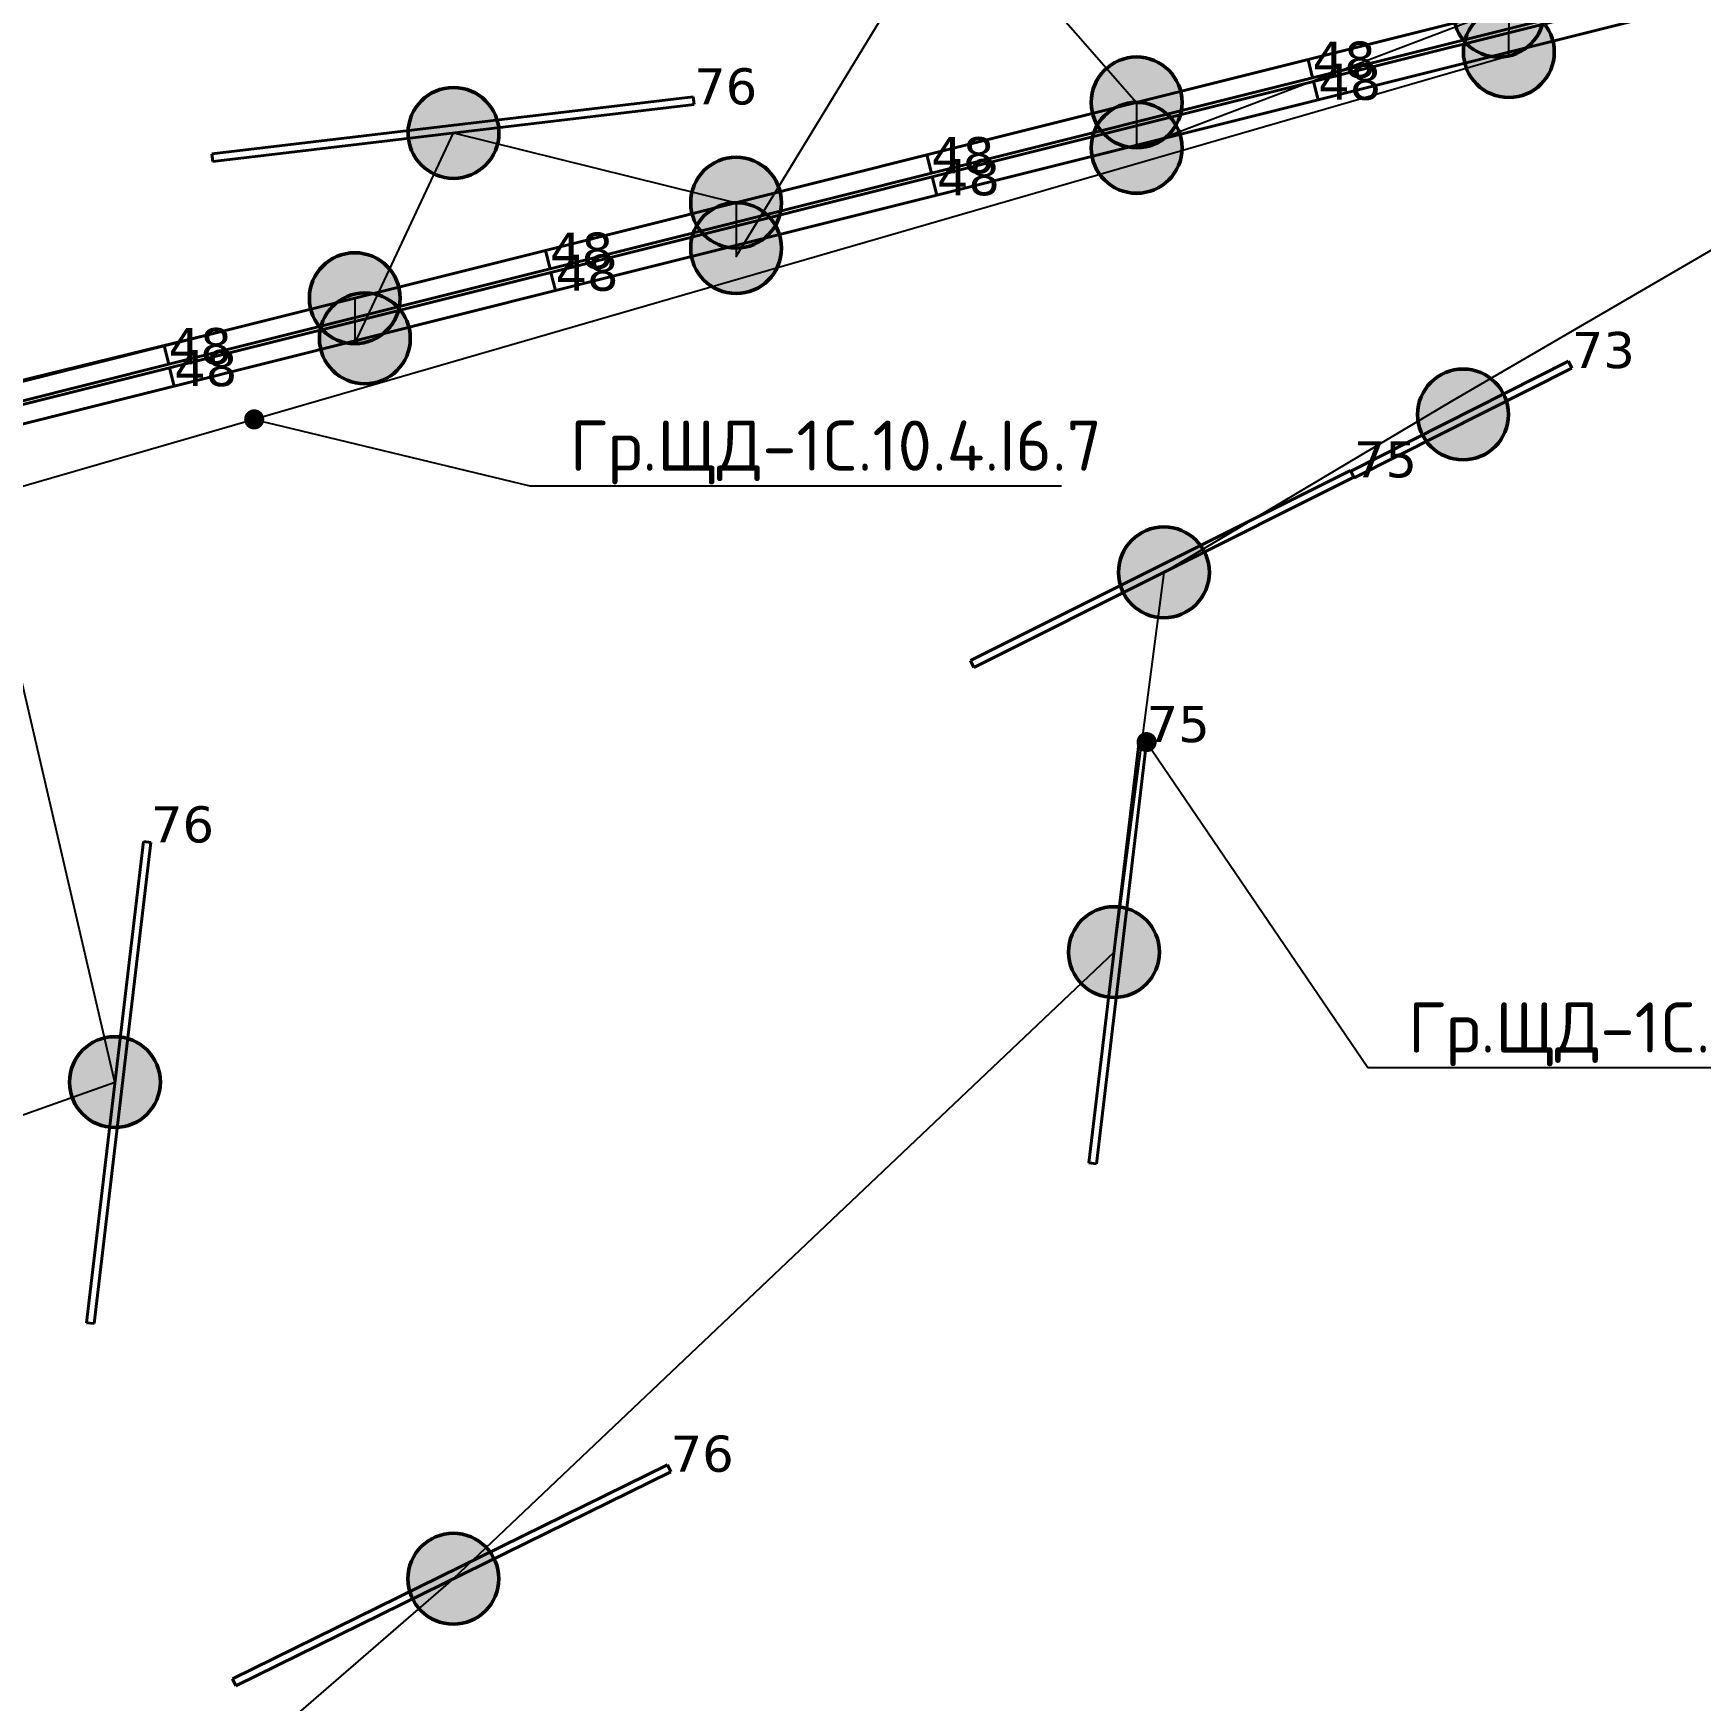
# Model space of a CAD drawing. Header units: millimetres. Extents: x -243740 to 150609, y -473655 to -165121.
# Drawn here: x 64425 to 72730, y -362383 to -354076 of the extents above; entities that cross this region are included whole.
import ezdxf
from ezdxf import colors
from ezdxf.entities.mleader import LeaderData, LeaderLine
from ezdxf.math import Vec2, Vec3

# ---------------------------------------------------------------- set-up
doc = ezdxf.new("R2010")
doc.units = ezdxf.units.MM
doc.linetypes.add('Штрих', pattern=[6.35, 3.175, -3.175])
for name, color, linetype in [('_Гр.ЩД-1C.10.4.I6.6', 6, 'Continuous'), ('_Гр.ЩД-1C.10.4.I6.7', 6, 'Continuous'), ('Вставка', 252, 'Continuous')]:
    doc.layers.add(name, color=color, linetype=linetype)
for name, color, linetype, lineweight in [('_освещение_dali', 3, 'Continuous', 50), ('A-ANNO-DIMS', 7, 'Continuous', 9), ('DLX_FL1_LUM 222', 5, 'Continuous', 40), ('DLX_LUM 14', 5, 'Continuous', 40), ('DLX_LUM 17', 5, 'Continuous', 40), ('DLX_LUM 6', 5, 'Continuous', 40), ('АР_монолит', 252, 'Continuous', 50)]:
    doc.layers.add(name, color=color, linetype=linetype, lineweight=lineweight)
doc.styles.add('GOST 2.304', font='')
doc.styles.add('ISOCPEUR', font='isocpeur.ttf')
doc.styles.add('TableTextStyle', font='')
doc.styles.get('GOST 2.304').set_extended_font_data('GOST Common')
doc.styles.get('TableTextStyle').set_extended_font_data('VERDANA.TTF')
doc.linetypes.add('Truba', pattern='A,3e-05,[4,MSH_7,S=1,R=0,X=0,Y=0],-3.022072', length=3.022102)
doc.dimstyles.new('М-200', dxfattribs={"dimtxt": 400, "dimasz": 160, "dimexe": 200, "dimexo": 400, "dimgap": 50, "dimtad": 1, "dimdec": 0, "dimzin": 0, "dimdsep": 46, "dimtxsty": 'GOST 2.304', "dimblk": 'ARCHTICK', "dimcen": 180, "dimdle": 200, "dimadec": 0, "dimazin": 0, "dimtfac": 1, "dimtdec": 0, "dimtmove": 1, "dimatfit": 0, "dimfxl": 1, "dimtolj": 1, "dimtzin": 0, "dimarcsym": 0})

# ---------------------------------------------------------------- blocks, each defined once
blk = doc.blocks.new('_ArchTick')
at = {"color": 0, "linetype": 'ByBlock', "const_width": 0.15}
blk.add_lwpolyline([(-0.5, -0.5), (0.5, 0.5)], dxfattribs=at)
blk = doc.blocks.new('*D46')
at = {"layer": 'A-ANNO-DIMS', "color": 0, "lineweight": -2, "transparency": 16777216}
blk.add_arc((-165703.8, -113309.3), 107894.2, 269.999998, 325.999999, dxfattribs=at)
at = {"layer": 'Defpoints', "color": 0, "lineweight": 30, "transparency": 16777216}
for p in [(-165703.8, -113309.3), (-165703.8, -113309.3), (-75741.3, -173989.8), (-131171, -215527.9), (-165703.8, -221903.3)]:
    blk.add_point(p, dxfattribs=at)
at = {"layer": 'A-ANNO-DIMS', "color": 0, "lineweight": -2, "transparency": 16777216, "xscale": 160, "yscale": 160, "zscale": 160}
for p, rotation in [((-76255.4, -173643), 55.99999895826774), ((-165703.8, -221203.5), 179.9999981265246)]:
    blk.add_blockref('_ArchTick', p, dxfattribs=dict(at, rotation=rotation))
at = {"layer": 'A-ANNO-DIMS', "color": 0, "transparency": 16777216, "insert": (-114299.5, -207822), "char_height": 400, "attachment_point": 5, "rotation": 28.54122, "style": 'GOST 2.304'}
blk.add_mtext('\\A1;56,0%%D', dxfattribs=at)
blk = doc.blocks.new('A$Caabd1818')
at = {"layer": 'DLX_FL1_LUM 222'}
for points in [[(66804.6, 43315.3, 0), (68703.9, 43791, 0)], [(68703.9, 43791, 0), (66804.6, 43315.3, 0)], [(68703.9, 43791, 0), (66804.6, 43315.3, 0)], [(66804.6, 43315.3, 0), (68703.9, 43791, 0)], [(68726.7, 43699.8, 0), (66827.4, 43224.1, 0)], [(66827.4, 43224.1, 0), (68726.7, 43699.8, 0)], [(66827.4, 43224.1, 0), (68726.7, 43699.8, 0)], [(68726.7, 43699.8, 0), (66827.4, 43224.1, 0)], [(66832, 43205.6, 0), (68731.4, 43681.1, 0)], [(68731.4, 43681.1, 0), (66832, 43205.6, 0)], [(68731.4, 43681.1, 0), (66832, 43205.6, 0)], [(66832, 43205.6, 0), (68731.4, 43681.1, 0)], [(68754.3, 43589.9, 0), (66854.9, 43114.5, 0)], [(66854.9, 43114.5, 0), (68754.3, 43589.9, 0)], [(66854.9, 43114.5, 0), (68754.3, 43589.9, 0)], [(68754.3, 43589.9, 0), (66854.9, 43114.5, 0)], [(64905.2, 42839.6, 0), (66804.6, 43315.3, 0)], [(66804.6, 43315.3, 0), (64905.2, 42839.6, 0)], [(66804.6, 43315.3, 0), (64905.2, 42839.6, 0)], [(64905.2, 42839.6, 0), (66804.6, 43315.3, 0)], [(66804.6, 43315.3, 0), (66804.6, 43315.3, 0)], [(66804.6, 43315.3, 0), (66827.4, 43224.1, 0)], [(66827.4, 43224.1, 0), (66804.6, 43315.3, 0)], [(66804.6, 43315.3, 0), (66804.6, 43315.3, 0)], [(66827.4, 43224.1, 0), (66804.6, 43315.3, 0)], [(66804.6, 43315.3, 0), (66827.4, 43224.1, 0)], [(66827.4, 43224.1, 0), (66804.6, 43315.3, 0)], [(66804.6, 43315.3, 0), (66804.6, 43315.3, 0)], [(66804.6, 43315.3, 0), (66827.4, 43224.1, 0)], [(66804.6, 43315.3, 0), (66804.6, 43315.3, 0)], [(66804.6, 43315.3, 0), (66827.4, 43224.1, 0)], [(66827.4, 43224.1, 0), (66804.6, 43315.3, 0)], [(66827.4, 43224.1, 0), (64928.1, 42748.4, 0)], [(64928.1, 42748.4, 0), (66827.4, 43224.1, 0)], [(64928.1, 42748.4, 0), (66827.4, 43224.1, 0)], [(66827.4, 43224.1, 0), (64928.1, 42748.4, 0)], [(64932.7, 42730.2, 0), (66832.1, 43205.6, 0)], [(66832.1, 43205.6, 0), (64932.7, 42730.2, 0)], [(66832.1, 43205.6, 0), (64932.7, 42730.2, 0)], [(64932.7, 42730.2, 0), (66832.1, 43205.6, 0)], [(66827.4, 43224.1, 0), (66827.4, 43224.1, 0)], [(66827.4, 43224.1, 0), (66827.4, 43224.1, 0)], [(66827.4, 43224.1, 0), (66827.4, 43224.1, 0)], [(66827.4, 43224.1, 0), (66827.4, 43224.1, 0)], [(66854.9, 43114.5, 0), (66832, 43205.6, 0)], [(66832, 43205.6, 0), (66832, 43205.6, 0)], [(66832, 43205.6, 0), (66854.9, 43114.5, 0)], [(66832, 43205.6, 0), (66832, 43205.6, 0)], [(66832, 43205.6, 0), (66854.9, 43114.5, 0)], [(66854.9, 43114.5, 0), (66832, 43205.6, 0)], [(66832.1, 43205.6, 0), (66832.1, 43205.6, 0)], [(66832.1, 43205.6, 0), (66854.9, 43114.4, 0)], [(66854.9, 43114.4, 0), (66832.1, 43205.6, 0)], [(66832.1, 43205.6, 0), (66832.1, 43205.6, 0)], [(66854.9, 43114.4, 0), (66832.1, 43205.6, 0)], [(66832.1, 43205.6, 0), (66854.9, 43114.4, 0)], [(66854.9, 43114.4, 0), (64955.5, 42639, 0)], [(64955.5, 42639, 0), (66854.9, 43114.4, 0)], [(64955.5, 42639, 0), (66854.9, 43114.4, 0)], [(66854.9, 43114.4, 0), (64955.5, 42639, 0)], [(66854.9, 43114.5, 0), (66854.9, 43114.5, 0)], [(66854.9, 43114.5, 0), (66854.9, 43114.5, 0)], [(66854.9, 43114.4, 0), (66854.9, 43114.4, 0)], [(66854.9, 43114.4, 0), (66854.9, 43114.4, 0)], [(63005.9, 42363.9, 0), (64905.2, 42839.6, 0)], [(64905.2, 42839.6, 0), (63005.9, 42363.9, 0)], [(64905.2, 42839.6, 0), (63005.9, 42363.9, 0)], [(63005.9, 42363.9, 0), (64905.2, 42839.6, 0)], [(64905.2, 42839.6, 0), (64905.2, 42839.6, 0)], [(64905.2, 42839.6, 0), (64928.1, 42748.4, 0)], [(64928.1, 42748.4, 0), (64905.2, 42839.6, 0)], [(64905.2, 42839.6, 0), (64905.2, 42839.6, 0)], [(64928.1, 42748.4, 0), (64905.2, 42839.6, 0)], [(64905.2, 42839.6, 0), (64928.1, 42748.4, 0)], [(64928.1, 42748.4, 0), (64905.2, 42839.6, 0)], [(64905.2, 42839.6, 0), (64905.2, 42839.6, 0)], [(64905.2, 42839.6, 0), (64928.1, 42748.4, 0)], [(64905.2, 42839.6, 0), (64905.2, 42839.6, 0)], [(64905.2, 42839.6, 0), (64928.1, 42748.4, 0)], [(64928.1, 42748.4, 0), (64905.2, 42839.6, 0)], [(64928.1, 42748.4, 0), (63028.7, 42272.8, 0)], [(63028.7, 42272.8, 0), (64928.1, 42748.4, 0)], [(63028.7, 42272.8, 0), (64928.1, 42748.4, 0)], [(64928.1, 42748.4, 0), (63028.7, 42272.8, 0)], [(63033.2, 42254.7, 0), (64932.6, 42730.2, 0)], [(64932.6, 42730.2, 0), (63033.2, 42254.7, 0)], [(64932.6, 42730.2, 0), (63033.2, 42254.7, 0)], [(63033.2, 42254.7, 0), (64932.6, 42730.2, 0)], [(64928.1, 42748.4, 0), (64928.1, 42748.4, 0)], [(64928.1, 42748.4, 0), (64928.1, 42748.4, 0)], [(64928.1, 42748.4, 0), (64928.1, 42748.4, 0)], [(64928.1, 42748.4, 0), (64928.1, 42748.4, 0)], [(64932.6, 42730.2, 0), (64932.6, 42730.2, 0)], [(64932.6, 42730.2, 0), (64955.5, 42639, 0)], [(64955.5, 42639, 0), (64932.6, 42730.2, 0)], [(64932.6, 42730.2, 0), (64932.6, 42730.2, 0)], [(64955.5, 42639, 0), (64932.6, 42730.2, 0)], [(64932.6, 42730.2, 0), (64955.5, 42639, 0)], [(64955.5, 42639, 0), (64932.7, 42730.2, 0)], [(64932.7, 42730.2, 0), (64932.7, 42730.2, 0)], [(64932.7, 42730.2, 0), (64955.5, 42639, 0)], [(64932.7, 42730.2, 0), (64932.7, 42730.2, 0)], [(64932.7, 42730.2, 0), (64955.5, 42639, 0)], [(64955.5, 42639, 0), (64932.7, 42730.2, 0)], [(64955.5, 42639, 0), (63056.1, 42163.6, 0)], [(63056.1, 42163.6, 0), (64955.5, 42639, 0)], [(63056.1, 42163.6, 0), (64955.5, 42639, 0)], [(64955.5, 42639, 0), (63056.1, 42163.6, 0)], [(64955.5, 42639, 0), (64955.5, 42639, 0)], [(64955.5, 42639, 0), (64955.5, 42639, 0)], [(64955.5, 42639, 0), (64955.5, 42639, 0)], [(64955.5, 42639, 0), (64955.5, 42639, 0)], [(61106.6, 41888.3, 0), (63005.9, 42363.9, 0)], [(63005.9, 42363.9, 0), (61106.6, 41888.3, 0)], [(63005.9, 42363.9, 0), (61106.6, 41888.3, 0)], [(61106.6, 41888.3, 0), (63005.9, 42363.9, 0)], [(63005.9, 42363.9, 0), (63005.9, 42363.9, 0)], [(63005.9, 42363.9, 0), (63028.7, 42272.8, 0)], [(63028.7, 42272.8, 0), (63005.9, 42363.9, 0)], [(63005.9, 42363.9, 0), (63005.9, 42363.9, 0)], [(63028.7, 42272.8, 0), (63005.9, 42363.9, 0)], [(63005.9, 42363.9, 0), (63028.7, 42272.8, 0)], [(63028.7, 42272.8, 0), (63005.9, 42363.9, 0)], [(63005.9, 42363.9, 0), (63005.9, 42363.9, 0)], [(63005.9, 42363.9, 0), (63028.7, 42272.8, 0)], [(63005.9, 42363.9, 0), (63005.9, 42363.9, 0)], [(63005.9, 42363.9, 0), (63028.7, 42272.8, 0)], [(63028.7, 42272.8, 0), (63005.9, 42363.9, 0)], [(63028.7, 42272.8, 0), (61129.4, 41797.1, 0)], [(61129.4, 41797.1, 0), (63028.7, 42272.8, 0)], [(61129.4, 41797.1, 0), (63028.7, 42272.8, 0)], [(63028.7, 42272.8, 0), (61129.4, 41797.1, 0)], [(61133.9, 41779.3, 0), (63033.3, 42254.7, 0)], [(63033.3, 42254.7, 0), (61133.9, 41779.3, 0)], [(63033.3, 42254.7, 0), (61133.9, 41779.3, 0)], [(61133.9, 41779.3, 0), (63033.3, 42254.7, 0)], [(63028.7, 42272.8, 0), (63028.7, 42272.8, 0)], [(63028.7, 42272.8, 0), (63028.7, 42272.8, 0)], [(63028.7, 42272.8, 0), (63028.7, 42272.8, 0)], [(63028.7, 42272.8, 0), (63028.7, 42272.8, 0)], [(63056.1, 42163.6, 0), (63033.2, 42254.7, 0)], [(63033.2, 42254.7, 0), (63033.2, 42254.7, 0)], [(63033.2, 42254.7, 0), (63056.1, 42163.6, 0)], [(63033.2, 42254.7, 0), (63033.2, 42254.7, 0)], [(63033.2, 42254.7, 0), (63056.1, 42163.6, 0)], [(63056.1, 42163.6, 0), (63033.2, 42254.7, 0)], [(63033.3, 42254.7, 0), (63033.3, 42254.7, 0)], [(63033.3, 42254.7, 0), (63056.1, 42163.5, 0)], [(63056.1, 42163.5, 0), (63033.3, 42254.7, 0)], [(63033.3, 42254.7, 0), (63033.3, 42254.7, 0)], [(63056.1, 42163.5, 0), (63033.3, 42254.7, 0)], [(63033.3, 42254.7, 0), (63056.1, 42163.5, 0)], [(63056.1, 42163.5, 0), (61156.7, 41688.1, 0)], [(61156.7, 41688.1, 0), (63056.1, 42163.5, 0)], [(61156.7, 41688.1, 0), (63056.1, 42163.5, 0)], [(63056.1, 42163.5, 0), (61156.7, 41688.1, 0)], [(63056.1, 42163.6, 0), (63056.1, 42163.6, 0)], [(63056.1, 42163.6, 0), (63056.1, 42163.6, 0)], [(63056.1, 42163.5, 0), (63056.1, 42163.5, 0)], [(63056.1, 42163.5, 0), (63056.1, 42163.5, 0)], [(59207.2, 41412.6, 0), (61106.6, 41888.2, 0)], [(61106.6, 41888.2, 0), (59207.2, 41412.6, 0)], [(61106.6, 41888.2, 0), (59207.2, 41412.6, 0)], [(59207.2, 41412.6, 0), (61106.6, 41888.2, 0)], [(61129.4, 41797.1, 0), (61106.6, 41888.3, 0)], [(61106.6, 41888.3, 0), (61106.6, 41888.3, 0)], [(61106.6, 41888.3, 0), (61129.4, 41797.1, 0)], [(61106.6, 41888.3, 0), (61106.6, 41888.3, 0)], [(61106.6, 41888.3, 0), (61129.4, 41797.1, 0)], [(61129.4, 41797.1, 0), (61106.6, 41888.3, 0)], [(61106.6, 41888.2, 0), (61106.6, 41888.2, 0)], [(61106.6, 41888.2, 0), (61129.4, 41797.1, 0)], [(61129.4, 41797.1, 0), (61106.6, 41888.2, 0)], [(61106.6, 41888.2, 0), (61106.6, 41888.2, 0)], [(61129.4, 41797.1, 0), (61106.6, 41888.2, 0)], [(61106.6, 41888.2, 0), (61129.4, 41797.1, 0)], [(61129.4, 41797.1, 0), (59230.1, 41321.4, 0)], [(59230.1, 41321.4, 0), (61129.4, 41797.1, 0)], [(59230.1, 41321.4, 0), (61129.4, 41797.1, 0)], [(61129.4, 41797.1, 0), (59230.1, 41321.4, 0)], [(61129.4, 41797.1, 0), (61129.4, 41797.1, 0)], [(61129.4, 41797.1, 0), (61129.4, 41797.1, 0)], [(61129.4, 41797.1, 0), (61129.4, 41797.1, 0)], [(61129.4, 41797.1, 0), (61129.4, 41797.1, 0)], [(59234.4, 41303.8, 0), (61133.8, 41779.3, 0)], [(61133.8, 41779.3, 0), (59234.4, 41303.8, 0)], [(61133.8, 41779.3, 0), (59234.4, 41303.8, 0)], [(59234.4, 41303.8, 0), (61133.8, 41779.3, 0)], [(61133.8, 41779.3, 0), (61133.8, 41779.3, 0)], [(61133.8, 41779.3, 0), (61156.7, 41688.1, 0)], [(61156.7, 41688.1, 0), (61133.8, 41779.3, 0)], [(61133.8, 41779.3, 0), (61133.8, 41779.3, 0)], [(61156.7, 41688.1, 0), (61133.8, 41779.3, 0)], [(61133.8, 41779.3, 0), (61156.7, 41688.1, 0)], [(61156.7, 41688.1, 0), (61133.9, 41779.3, 0)], [(61133.9, 41779.3, 0), (61133.9, 41779.3, 0)], [(61133.9, 41779.3, 0), (61156.7, 41688.1, 0)], [(61133.9, 41779.3, 0), (61133.9, 41779.3, 0)], [(61133.9, 41779.3, 0), (61156.7, 41688.1, 0)], [(61156.7, 41688.1, 0), (61133.9, 41779.3, 0)], [(61156.7, 41688.1, 0), (59257.3, 41212.7, 0)], [(59257.3, 41212.7, 0), (61156.7, 41688.1, 0)], [(59257.3, 41212.7, 0), (61156.7, 41688.1, 0)], [(61156.7, 41688.1, 0), (59257.3, 41212.7, 0)], [(61156.7, 41688.1, 0), (61156.7, 41688.1, 0)], [(61156.7, 41688.1, 0), (61156.7, 41688.1, 0)], [(61156.7, 41688.1, 0), (61156.7, 41688.1, 0)], [(61156.7, 41688.1, 0), (61156.7, 41688.1, 0)]]:
    blk.add_polyline3d(points, dxfattribs=at)
at = {"layer": 'DLX_LUM 14'}
for points in [[(61344.9, 42844.8, 0), (63742.1, 43129.2, 0)], [(63742.1, 43129.2, 0), (61344.9, 42844.8, 0)], [(63742.1, 43129.2, 0), (61344.9, 42844.8, 0)], [(61344.9, 42844.8, 0), (63742.1, 43129.2, 0)], [(63742.1, 43129.2, 0), (63742.1, 43129.2, 0)], [(63742.1, 43129.2, 0), (63746.6, 43091.4, 0)], [(63746.6, 43091.4, 0), (63742.1, 43129.2, 0)], [(63742.1, 43129.2, 0), (63742.1, 43129.2, 0)], [(63746.6, 43091.4, 0), (63742.1, 43129.2, 0)], [(63742.1, 43129.2, 0), (63746.6, 43091.4, 0)], [(63746.6, 43091.4, 0), (61349.4, 42807.1, 0)], [(61349.4, 42807.1, 0), (63746.6, 43091.4, 0)], [(61349.4, 42807.1, 0), (63746.6, 43091.4, 0)], [(63746.6, 43091.4, 0), (61349.4, 42807.1, 0)], [(63746.6, 43091.4, 0), (63746.6, 43091.4, 0)], [(63746.6, 43091.4, 0), (63746.6, 43091.4, 0)], [(61349.4, 42807.1, 0), (61344.9, 42844.8, 0)], [(61344.9, 42844.8, 0), (61344.9, 42844.8, 0)], [(61344.9, 42844.8, 0), (61349.4, 42807.1, 0)], [(61344.9, 42844.8, 0), (61344.9, 42844.8, 0)], [(61344.9, 42844.8, 0), (61349.4, 42807.1, 0)], [(61349.4, 42807.1, 0), (61344.9, 42844.8, 0)], [(61349.4, 42807.1, 0), (61349.4, 42807.1, 0)], [(61349.4, 42807.1, 0), (61349.4, 42807.1, 0)], [(60719.8, 37021.8, 0), (61003.4, 39419.1, 0)], [(61003.4, 39419.1, 0), (60719.8, 37021.8, 0)], [(61003.4, 39419.1, 0), (60719.8, 37021.8, 0)], [(60719.8, 37021.8, 0), (61003.4, 39419.1, 0)], [(61041.2, 39414.6, 0), (60757.5, 37017.4, 0)], [(60757.5, 37017.4, 0), (61041.2, 39414.6, 0)], [(60757.5, 37017.4, 0), (61041.2, 39414.6, 0)], [(61041.2, 39414.6, 0), (60757.5, 37017.4, 0)], [(61003.4, 39419.1, 0), (61003.4, 39419.1, 0)], [(61003.4, 39419.1, 0), (61041.2, 39414.6, 0)], [(61041.2, 39414.6, 0), (61003.4, 39419.1, 0)], [(61003.4, 39419.1, 0), (61003.4, 39419.1, 0)], [(61041.2, 39414.6, 0), (61003.4, 39419.1, 0)], [(61003.4, 39419.1, 0), (61041.2, 39414.6, 0)], [(61041.2, 39414.6, 0), (61041.2, 39414.6, 0)], [(61041.2, 39414.6, 0), (61041.2, 39414.6, 0)], [(60719.8, 37021.8, 0), (60719.8, 37021.8, 0)], [(60757.5, 37017.4, 0), (60719.8, 37021.8, 0)], [(60719.8, 37021.8, 0), (60719.8, 37021.8, 0)], [(60719.8, 37021.8, 0), (60757.5, 37017.4, 0)], [(60719.8, 37021.8, 0), (60757.5, 37017.4, 0)], [(60757.5, 37017.4, 0), (60719.8, 37021.8, 0)], [(60757.5, 37017.4, 0), (60757.5, 37017.4, 0)], [(60757.5, 37017.4, 0), (60757.5, 37017.4, 0)], [(61447.5, 35246.9, 0), (63613.1, 36313.6, 0)], [(63613.1, 36313.6, 0), (61447.5, 35246.9, 0)], [(63613.1, 36313.6, 0), (61447.5, 35246.9, 0)], [(61447.5, 35246.9, 0), (63613.1, 36313.6, 0)], [(63613.1, 36313.6, 0), (63613.1, 36313.6, 0)], [(63613.1, 36313.6, 0), (63629.9, 36279.5, 0)], [(63629.9, 36279.5, 0), (63613.1, 36313.6, 0)], [(63613.1, 36313.6, 0), (63613.1, 36313.6, 0)], [(63629.9, 36279.5, 0), (63613.1, 36313.6, 0)], [(63613.1, 36313.6, 0), (63629.9, 36279.5, 0)], [(63629.9, 36279.5, 0), (61464.3, 35212.8, 0)], [(61464.3, 35212.8, 0), (63629.9, 36279.5, 0)], [(61464.3, 35212.8, 0), (63629.9, 36279.5, 0)], [(63629.9, 36279.5, 0), (61464.3, 35212.8, 0)], [(63629.9, 36279.5, 0), (63629.9, 36279.5, 0)], [(63629.9, 36279.5, 0), (63629.9, 36279.5, 0)], [(61447.5, 35246.9, 0), (61447.5, 35246.9, 0)], [(61464.3, 35212.8, 0), (61447.5, 35246.9, 0)], [(61447.5, 35246.9, 0), (61447.5, 35246.9, 0)], [(61447.5, 35246.9, 0), (61464.3, 35212.8, 0)], [(61447.5, 35246.9, 0), (61464.3, 35212.8, 0)], [(61464.3, 35212.8, 0), (61447.5, 35246.9, 0)], [(61464.3, 35212.8, 0), (61464.3, 35212.8, 0)], [(61464.3, 35212.8, 0), (61464.3, 35212.8, 0)]]:
    blk.add_polyline3d(points, dxfattribs=at)
at = {"layer": 'DLX_LUM 17'}
for points in [[(65123.4, 40320.8, 0), (67015.8, 41267.6, 0)], [(67015.8, 41267.6, 0), (65123.4, 40320.8, 0)], [(67015.8, 41267.6, 0), (65123.4, 40320.8, 0)], [(65123.4, 40320.8, 0), (67015.8, 41267.6, 0)], [(67032.8, 41233.6, 0), (65140.4, 40286.8, 0)], [(65140.4, 40286.8, 0), (67032.8, 41233.6, 0)], [(65140.4, 40286.8, 0), (67032.8, 41233.6, 0)], [(67032.8, 41233.6, 0), (65140.4, 40286.8, 0)], [(67015.8, 41267.6, 0), (67015.8, 41267.6, 0)], [(67015.8, 41267.6, 0), (67032.8, 41233.6, 0)], [(67032.8, 41233.6, 0), (67015.8, 41267.6, 0)], [(67015.8, 41267.6, 0), (67015.8, 41267.6, 0)], [(67032.8, 41233.6, 0), (67015.8, 41267.6, 0)], [(67015.8, 41267.6, 0), (67032.8, 41233.6, 0)], [(67032.8, 41233.6, 0), (67032.8, 41233.6, 0)], [(67032.8, 41233.6, 0), (67032.8, 41233.6, 0)], [(65140.4, 40286.8, 0), (65123.4, 40320.8, 0)], [(65123.4, 40320.8, 0), (65123.4, 40320.8, 0)], [(65123.4, 40320.8, 0), (65140.4, 40286.8, 0)], [(65123.4, 40320.8, 0), (65123.4, 40320.8, 0)], [(65123.4, 40320.8, 0), (65140.4, 40286.8, 0)], [(65140.4, 40286.8, 0), (65123.4, 40320.8, 0)], [(65140.4, 40286.8, 0), (65140.4, 40286.8, 0)], [(65140.4, 40286.8, 0), (65140.4, 40286.8, 0)], [(65713.1, 37817.5, 0), (65962.8, 39918.8, 0)], [(65962.8, 39918.8, 0), (65713.1, 37817.5, 0)], [(65962.8, 39918.8, 0), (65713.1, 37817.5, 0)], [(65713.1, 37817.5, 0), (65962.8, 39918.8, 0)], [(66000.5, 39914.3, 0), (65750.8, 37813, 0)], [(65750.8, 37813, 0), (66000.5, 39914.3, 0)], [(65750.8, 37813, 0), (66000.5, 39914.3, 0)], [(66000.5, 39914.3, 0), (65750.8, 37813, 0)], [(65962.8, 39918.8, 0), (65962.8, 39918.8, 0)], [(65962.8, 39918.8, 0), (66000.5, 39914.3, 0)], [(66000.5, 39914.3, 0), (65962.8, 39918.8, 0)], [(65962.8, 39918.8, 0), (65962.8, 39918.8, 0)], [(66000.5, 39914.3, 0), (65962.8, 39918.8, 0)], [(65962.8, 39918.8, 0), (66000.5, 39914.3, 0)], [(66000.5, 39914.3, 0), (66000.5, 39914.3, 0)], [(66000.5, 39914.3, 0), (66000.5, 39914.3, 0)], [(65713.1, 37817.5, 0), (65713.1, 37817.5, 0)], [(65750.8, 37813, 0), (65713.1, 37817.5, 0)], [(65713.1, 37817.5, 0), (65713.1, 37817.5, 0)], [(65713.1, 37817.5, 0), (65750.8, 37813, 0)], [(65713.1, 37817.5, 0), (65750.8, 37813, 0)], [(65750.8, 37813, 0), (65713.1, 37817.5, 0)], [(65750.8, 37813, 0), (65750.8, 37813, 0)], [(65750.8, 37813, 0), (65750.8, 37813, 0)]]:
    blk.add_polyline3d(points, dxfattribs=at)
at = {"layer": 'DLX_LUM 6'}
for points in [[(67017.4, 41264.4, 0), (68101.1, 41811.6, 0)], [(68101.1, 41811.6, 0), (67017.4, 41264.4, 0)], [(68101.1, 41811.6, 0), (67017.4, 41264.4, 0)], [(67017.4, 41264.4, 0), (68101.1, 41811.6, 0)], [(68101.1, 41811.6, 0), (68101.1, 41811.6, 0)], [(68101.1, 41811.6, 0), (68118.2, 41777.7, 0)], [(68118.2, 41777.7, 0), (68101.1, 41811.6, 0)], [(68101.1, 41811.6, 0), (68101.1, 41811.6, 0)], [(68118.2, 41777.7, 0), (68101.1, 41811.6, 0)], [(68101.1, 41811.6, 0), (68118.2, 41777.7, 0)], [(68118.2, 41777.7, 0), (67034.5, 41230.5, 0)], [(67034.5, 41230.5, 0), (68118.2, 41777.7, 0)], [(67034.5, 41230.5, 0), (68118.2, 41777.7, 0)], [(68118.2, 41777.7, 0), (67034.5, 41230.5, 0)], [(68118.2, 41777.7, 0), (68118.2, 41777.7, 0)], [(68118.2, 41777.7, 0), (68118.2, 41777.7, 0)], [(67034.5, 41230.5, 0), (67017.4, 41264.4, 0)], [(67017.4, 41264.4, 0), (67017.4, 41264.4, 0)], [(67017.4, 41264.4, 0), (67034.5, 41230.5, 0)], [(67017.4, 41264.4, 0), (67017.4, 41264.4, 0)], [(67017.4, 41264.4, 0), (67034.5, 41230.5, 0)], [(67034.5, 41230.5, 0), (67017.4, 41264.4, 0)], [(67034.5, 41230.5, 0), (67034.5, 41230.5, 0)], [(67034.5, 41230.5, 0), (67034.5, 41230.5, 0)]]:
    blk.add_polyline3d(points, dxfattribs=at)
blk = doc.blocks.new('A$Cab2378fa')
at = {"lineweight": 25}
h = blk.add_hatch(color=0, dxfattribs=at)
h.paths.add_polyline_path([(162.3, -156.8, 0.442338), (147.8, 177.8), (0, 0)])
h.paths.add_polyline_path([(-141.6, -170.3), (0, 0), (-163.2, 157.6, 0.430096)])
at = {"lineweight": 25, "true_color": 0xfff5f5}
h = blk.add_hatch(color=7, dxfattribs=at)
h.dxf.hatch_style = 1
h.paths.add_polyline_path([(0, 0), (-141.6, -170.3, 0.174923), (3, -222.4, 0.197808), (162.3, -156.8)])
h.paths.add_polyline_path([(-163.2, 157.6), (0, 0), (147.8, 177.8, 0.175398), (3, 230.2, 0.209014)])
blk.add_circle((3, 3.9), 226.3)
blk = doc.blocks.new('_Dot')
at = {"color": 0, "linetype": 'ByBlock', "lineweight": -2}
blk.add_line((-0.5, 0), (-1, 0), dxfattribs=at)
at = {"color": 0, "linetype": 'ByBlock', "const_width": 0.5}
blk.add_lwpolyline([(-0.25, 0, 1), (0.25, 0, 1)], format="xyb", close=True, dxfattribs=at)
blk = doc.blocks.new('Оси200')
at = {"layer": 'A-ANNO-DIMS'}
dim = blk.add_angular_dim_2l(base=(-131171, -215527.9), line1=((-165703.8, -113309.3), (-75741.3, -173989.8)), line2=((-165703.8, -113309.3), (-165703.8, -221903.3)), text='56,0%%D', dimstyle='М-200', override={"dimadec": 2, "dimtmove": 2}, dxfattribs=at)
dim.commit()
dim.dimension.update_dxf_attribs({"geometry": '*D46', "text_midpoint": (-114299.5, -207822), "dimtype": 130})
blk = doc.blocks.new('A$C010e0e93')
at = {"layer": 'A-ANNO-DIMS'}
blk.add_blockref('Оси200', (404603.7, 213803.6), dxfattribs=at)

msp = doc.modelspace()

# ---------------------------------------------------------------- block references
at = {"layer": 'Вставка', "linetype": 'Truba', "lineweight": 30, "ltscale": 100}
msp.add_blockref('A$C010e0e93', (-234640, -397437.2), dxfattribs=at)

# ---------------------------------------------------------------- next in the draw order: linework, layer by layer
at = {"layer": '_Гр.ЩД-1C.10.4.I6.6', "ltscale": 100}
msp.add_lwpolyline([(73673.7, -353713.6), (73276, -354870), (71490.9, -355908.5), (70056.3, -356761.6), (69807.6, -358653.6), (66516.8, -361775.6), (61374.9, -366229.9)], dxfattribs=at)
at = {"layer": '_Гр.ЩД-1C.10.4.I6.7', "ltscale": 100}
for points in [[(64086.1, -355871.4), (66025.9, -355395.7), (66025.9, -355622), (66517.7, -354572.5), (67925.2, -354920), (67925.2, -355188.7), (69019.2, -353391.6), (69920.2, -354420.4), (69920.2, -354646.7), (71774.2, -353943.3), (71772.6, -354189.7), (29115.1, -366547)], [(62479.6, -360136.6), (64831.3, -359301.3), (64086.1, -356094.1)]]:
    msp.add_lwpolyline(points, dxfattribs=at)

# ---------------------------------------------------------------- next in the draw order: block references
at = {"layer": '_освещение_dali', "color": 5, "ltscale": 100}
for p in [(71721, -353972.5), (71771.3, -354173.5), (69917.2, -354424.3), (66514.7, -354576.4), (69917.2, -354650.6), (67922.3, -354923.9), (67922.3, -355150.2), (66023, -355399.6), (66073.1, -355599.9), (71543.1, -355979), (70053.3, -356765.5), (69804.6, -358657.5), (64828.3, -359305.2), (66513.8, -361779.5)]:
    msp.add_blockref('A$Cab2378fa', p, dxfattribs=at)
at = {"layer": 'Defpoints', "linetype": 'Truba', "ltscale": 100}
msp.add_blockref('A$Caabd1818', (3969.7, -397521.8), dxfattribs=at)

# ---------------------------------------------------------------- next in the draw order: texts
at = {"layer": '_освещение_dali', "color": 73, "true_color": 0x8cd86b, "style": 'TableTextStyle'}
for s, p in [('48', (70797.1, -354297.7)), ('76', (67716.3, -354430.4)), ('48', (70824.6, -354407.3)), ('48', (68897.8, -354773.4)), ('48', (68925.2, -354882.8)), ('48', (66998.4, -355249)), ('48', (67025.8, -355358.2)), ('48', (65099.1, -355724.7)), ('48', (65126.4, -355833.7)), ('76', (65010.8, -358107.1))]:
    msp.add_text(s, height=180, dxfattribs=at).set_placement(p)
at = {"layer": '_освещение_dali', "color": 63, "true_color": 0xbedb69, "style": 'TableTextStyle'}
for s, p in [('73', (72087.9, -355744.1)), ('75', (71002.5, -356288.2)), ('75', (69970.2, -357607.5)), ('76', (67599.5, -361242.3))]:
    msp.add_text(s, height=180, dxfattribs=at).set_placement(p)

# ---------------------------------------------------------------- next in the draw order: leaders
at = {"layer": '_Гр.ЩД-1C.10.4.I6.6', "ltscale": 100}
ml = msp.add_multileader_mtext('Standard', dxfattribs=at)
ml.set_content('Гр.ЩД-1C.10.4.I6.6', color=256, style='ISOCPEUR')
ml.set_leader_properties()
ml.set_arrow_properties(name='DOT')
ml.build(insert=Vec2(0, 0))
ml.multileader.update_dxf_attribs({"has_dogleg": 0, "text_left_attachment_type": 6, "text_right_attachment_type": 6, "arrow_head_size": 100})
ctx = ml.context
ctx.base_point, ctx.char_height, ctx.arrow_head_size, ctx.landing_gap_size, ctx.plane_origin = Vec3(71072, -359229.2), 250, 100, 200, Vec3(155278, -230720)
ctx.left_attachment, ctx.right_attachment = 6, 6
notes = []
notes.append((ctx, [(0, (1, 1, 0), (71064, -359229.2), (1, 0), 8, [(1, [(69970.2, -357607.5)], 0, [])])]))
ctx.mtext.insert, ctx.mtext.width, ctx.mtext.flow_direction = Vec3(71272, -358904.2), 2425, 5
at = {"layer": '_Гр.ЩД-1C.10.4.I6.7', "ltscale": 100}
ml = msp.add_multileader_mtext('Standard', dxfattribs=at)
ml.set_content('Гр.ЩД-1C.10.4.I6.7', color=256, style='ISOCPEUR')
ml.set_leader_properties()
ml.set_arrow_properties(name='DOT')
ml.build(insert=Vec2(0, 0))
ml.multileader.update_dxf_attribs({"has_dogleg": 0, "text_left_attachment_type": 6, "text_right_attachment_type": 6, "arrow_head_size": 100})
ctx = ml.context
ctx.base_point, ctx.char_height, ctx.arrow_head_size, ctx.landing_gap_size, ctx.plane_origin = Vec3(66897.3, -356330.3), 250, 100, 200, Vec3(151103.3, -227821.1)
ctx.left_attachment, ctx.right_attachment = 6, 6
notes.append((ctx, [(0, (1, 1, 0), (66889.3, -356330.3), (1, 0), 8, [(1, [(65524.9, -355999.5)], 0, [])])]))
ctx.mtext.insert, ctx.mtext.width, ctx.mtext.flow_direction = Vec3(67097.3, -356005.3), 2425, 5
for ctx, leaders in notes:
    for number, flags, end, landing, length, lines in leaders:
        leader = LeaderData()
        leader.index, (leader.has_last_leader_line, leader.has_dogleg_vector, leader.attachment_direction) = number, flags
        leader.last_leader_point, leader.dogleg_vector, leader.dogleg_length = Vec3(end), Vec3(landing), length
        for number, points, colour, breaks in lines:
            line = LeaderLine()
            line.index, line.vertices, line.color, line.breaks = number, Vec3.list(points), colors.encode_raw_color(colour), breaks
            leader.lines.append(line)
        ctx.leaders.append(leader)

doc.saveas('drawing.dxf')
